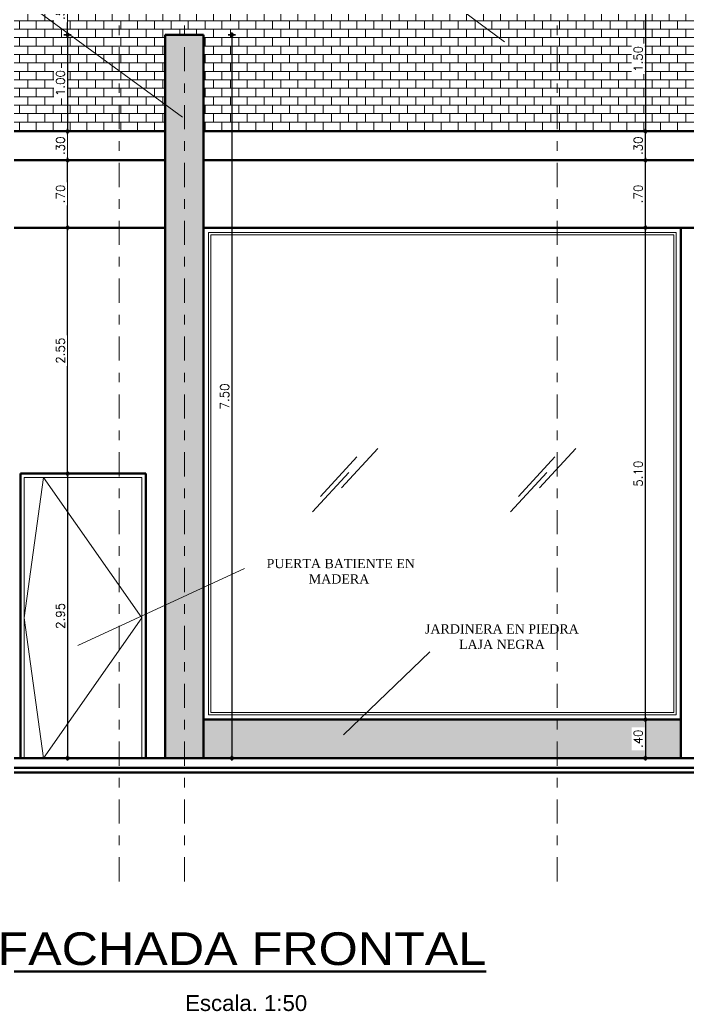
# Model space of a CAD drawing. Header units: metres. Extents: x -50 to 76, y -61 to 14.
# Drawn here: x -37.53 to -30.6, y -41.42 to -31.14 of the extents above; entities that cross this region are included whole.
import ezdxf
from ezdxf.enums import TextEntityAlignment as Align

# ---------------------------------------------------------------- set-up
doc = ezdxf.new("R2010")
doc.units = ezdxf.units.M
doc.header["$MEASUREMENT"] = 0
doc.linetypes.add('CENTERX2', pattern=[4, 2.5, -0.5, 0.5, -0.5])
doc.linetypes.add('DASHDOT2', pattern=[0.5, 0.25, -0.125, 0, -0.125])
for name, color, linetype, lineweight in [('1 ACHURADO PLACAS', 45, 'Continuous', 15), ('1 CALCAS', 255, 'Continuous', 60), ('1 NIVELES', 145, 'Continuous', 18), ('1 PUERTAS', 251, 'Continuous', 18), ('1 VENTTANAS', 2, 'Continuous', 18), ('COTA10', 153, 'Continuous', 13), ('COTAS', 251, 'Continuous', 35), ('EJES', 251, 'CENTERX2', 0), ('TEXTO1', 7, 'Continuous', 60), ('TITULOS', 9, 'Continuous', 60)]:
    doc.layers.add(name, color=color, linetype=linetype, lineweight=lineweight)
doc.layers.add('TEXT', color=4, linetype='Continuous')
doc.styles.add('ARIAL', font='CENTURY.TTF')
doc.styles.add('cotas', font='romans.shx')
doc.styles.add('DISEÑO', font='arial.ttf', dxfattribs={"width": 1.1})
doc.dimstyles.new('COT-50', dxfattribs={"dimscale": 0.5, "dimtxt": 0.18, "dimasz": 0.05, "dimexe": 0.08, "dimexo": 0.1, "dimgap": 0.06, "dimtad": 1, "dimzin": 4, "dimdsep": 46, "dimtxsty": 'cotas', "dimblk1": 'COTA', "dimblk2": 'COTA', "dimsah": 1, "dimcen": 0.09, "dimse1": 1, "dimse2": 1, "dimclrd": 256, "dimclre": 253, "dimclrt": 14, "dimadec": 0, "dimazin": 0, "dimtfac": 1, "dimtix": 1, "dimtmove": 0, "dimatfit": 3, "dimldrblk": 'COTA', "dimfxl": 1, "dimtfill": 1, "dimtfillclr": 256, "dimtolj": 1, "dimtzin": 12, "dimarcsym": 0})

# ---------------------------------------------------------------- blocks, each defined once
blk = doc.blocks.new('COTA')
for p, q in [((-1, 0), (1, 0)), ((0, 1.5), (0, -1.5))]:
    blk.add_line(p, q)
blk.add_circle((0, 0), 0.5)
blk = doc.blocks.new('*D694')
at = {"layer": 'COTAS', "lineweight": -2, "transparency": 16777216}
blk.add_line((-37.038, -35.871), (-37.038, -38.771), dxfattribs=at)
at = {"layer": 'Defpoints', "color": 0, "transparency": 16777216}
for p in [(-36.227, -35.846), (-37.038, -38.796), (-36.227, -38.796)]:
    blk.add_point(p, dxfattribs=at)
at = {"layer": 'COTAS', "lineweight": -2, "transparency": 16777216, "xscale": 0.025, "yscale": 0.025, "zscale": 0.025}
for p, rotation in [((-37.038, -35.846), 90), ((-37.038, -38.796), 270)]:
    blk.add_blockref('COTA', p, dxfattribs=dict(at, rotation=rotation))
at = {"layer": 'COTAS', "color": 14, "transparency": 16777216, "insert": (-37.113, -37.321), "char_height": 0.09, "attachment_point": 5, "rotation": 90, "style": 'cotas', "bg_fill": 3, "box_fill_scale": 1.25, "bg_fill_color": 256, "bg_fill_true_color": 13158600, "bg_fill_transparency": 0}
blk.add_mtext('\\A1;2.95', dxfattribs=at)
blk = doc.blocks.new('*D695')
at = {"layer": 'COTAS', "lineweight": -2, "transparency": 16777216}
blk.add_line((-37.038, -35.821), (-37.038, -33.321), dxfattribs=at)
at = {"layer": 'Defpoints', "color": 0, "transparency": 16777216}
for p in [(-37.038, -33.296), (-36.027, -33.296), (-36.227, -35.846)]:
    blk.add_point(p, dxfattribs=at)
at = {"layer": 'COTAS', "lineweight": -2, "transparency": 16777216, "xscale": 0.025, "yscale": 0.025, "zscale": 0.025}
for p, rotation in [((-37.038, -33.296), 90), ((-37.038, -35.846), 270)]:
    blk.add_blockref('COTA', p, dxfattribs=dict(at, rotation=rotation))
at = {"layer": 'COTAS', "color": 14, "transparency": 16777216, "insert": (-37.113, -34.571), "char_height": 0.09, "attachment_point": 5, "rotation": 90, "style": 'cotas', "bg_fill": 3, "box_fill_scale": 1.25, "bg_fill_color": 256, "bg_fill_true_color": 13158600, "bg_fill_transparency": 0}
blk.add_mtext('\\A1;2.55', dxfattribs=at)
blk = doc.blocks.new('*D696')
at = {"layer": 'COTAS', "lineweight": -2, "transparency": 16777216}
blk.add_line((-37.038, -33.271), (-37.038, -32.621), dxfattribs=at)
at = {"layer": 'Defpoints', "color": 0, "transparency": 16777216}
for p in [(-37.038, -32.596), (-36.027, -32.596), (-36.027, -33.296)]:
    blk.add_point(p, dxfattribs=at)
at = {"layer": 'COTAS', "lineweight": -2, "transparency": 16777216, "xscale": 0.025, "yscale": 0.025, "zscale": 0.025}
for p, rotation in [((-37.038, -32.596), 90), ((-37.038, -33.296), 270)]:
    blk.add_blockref('COTA', p, dxfattribs=dict(at, rotation=rotation))
at = {"layer": 'COTAS', "color": 14, "transparency": 16777216, "insert": (-37.113, -32.946), "char_height": 0.09, "attachment_point": 5, "rotation": 90, "style": 'cotas', "bg_fill": 3, "box_fill_scale": 1.25, "bg_fill_color": 256, "bg_fill_true_color": 13158600, "bg_fill_transparency": 0}
blk.add_mtext('\\A1;.70', dxfattribs=at)
blk = doc.blocks.new('*D697')
at = {"layer": 'COTAS', "lineweight": -2, "transparency": 16777216}
blk.add_line((-37.038, -32.571), (-37.038, -32.321), dxfattribs=at)
at = {"layer": 'Defpoints', "color": 0, "transparency": 16777216}
for p in [(-36.027, -32.296), (-36.027, -32.596)]:
    blk.add_point(p, dxfattribs=at)
at = {"layer": 'COTAS', "lineweight": -2, "transparency": 16777216, "xscale": 0.025, "yscale": 0.025, "zscale": 0.025}
for p, rotation in [((-37.038, -32.296), 90), ((-37.038, -32.596), 270)]:
    blk.add_blockref('COTA', p, dxfattribs=dict(at, rotation=rotation))
at = {"layer": 'COTAS', "color": 14, "transparency": 16777216, "insert": (-37.113, -32.446), "char_height": 0.09, "attachment_point": 5, "rotation": 90, "style": 'cotas', "bg_fill": 3, "box_fill_scale": 1.25, "bg_fill_color": 256, "bg_fill_true_color": 13158600, "bg_fill_transparency": 0}
blk.add_mtext('\\A1;.30', dxfattribs=at)
at = {"layer": 'Defpoints', "color": 0, "transparency": 16777216}
blk.add_point((-37.038, -32.296), dxfattribs=at)
blk = doc.blocks.new('*D698')
at = {"layer": 'COTAS', "lineweight": -2, "transparency": 16777216}
blk.add_line((-37.038, -31.321), (-37.038, -32.271), dxfattribs=at)
at = {"layer": 'Defpoints', "color": 0, "transparency": 16777216}
for p in [(-36.027, -31.296), (-37.038, -32.296), (-36.027, -32.296)]:
    blk.add_point(p, dxfattribs=at)
at = {"layer": 'COTAS', "lineweight": -2, "transparency": 16777216, "xscale": 0.025, "yscale": 0.025, "zscale": 0.025}
for p, rotation in [((-37.038, -31.296), 90), ((-37.038, -32.296), 270)]:
    blk.add_blockref('COTA', p, dxfattribs=dict(at, rotation=rotation))
at = {"layer": 'COTAS', "color": 14, "transparency": 16777216, "insert": (-37.113, -31.796), "char_height": 0.09, "attachment_point": 5, "rotation": 90, "style": 'cotas', "bg_fill": 3, "box_fill_scale": 1.25, "bg_fill_color": 256, "bg_fill_true_color": 13158600, "bg_fill_transparency": 0}
blk.add_mtext('\\A1;1.00', dxfattribs=at)
blk = doc.blocks.new('*D699')
at = {"layer": 'COTAS', "lineweight": -2, "transparency": 16777216}
blk.add_line((-37.038, -31.271), (-37.038, -30.821), dxfattribs=at)
at = {"layer": 'Defpoints', "color": 0, "transparency": 16777216}
for p in [(-37.038, -30.796), (-36.027, -30.796), (-36.027, -31.296)]:
    blk.add_point(p, dxfattribs=at)
at = {"layer": 'COTAS', "lineweight": -2, "transparency": 16777216, "xscale": 0.025, "yscale": 0.025, "zscale": 0.025}
for p, rotation in [((-37.038, -30.796), 90), ((-37.038, -31.296), 270)]:
    blk.add_blockref('COTA', p, dxfattribs=dict(at, rotation=rotation))
at = {"layer": 'COTAS', "color": 14, "transparency": 16777216, "insert": (-37.113, -31.046), "char_height": 0.09, "attachment_point": 5, "rotation": 90, "style": 'cotas', "bg_fill": 3, "box_fill_scale": 1.25, "bg_fill_color": 256, "bg_fill_true_color": 13158600, "bg_fill_transparency": 0}
blk.add_mtext('\\A1;.50', dxfattribs=at)
blk = doc.blocks.new('*D700')
at = {"layer": 'COTAS', "lineweight": -2, "transparency": 16777216}
blk.add_line((-35.334, -31.321), (-35.334, -38.771), dxfattribs=at)
at = {"layer": 'Defpoints', "color": 0, "transparency": 16777216}
for p in [(-35.627, -31.296), (-35.627, -38.796), (-35.334, -38.796)]:
    blk.add_point(p, dxfattribs=at)
at = {"layer": 'COTAS', "lineweight": -2, "transparency": 16777216, "xscale": 0.025, "yscale": 0.025, "zscale": 0.025}
for p, rotation in [((-35.334, -31.296), 90), ((-35.334, -38.796), 270)]:
    blk.add_blockref('COTA', p, dxfattribs=dict(at, rotation=rotation))
at = {"layer": 'COTAS', "color": 14, "transparency": 16777216, "insert": (-35.409, -35.046), "char_height": 0.09, "attachment_point": 5, "rotation": 90, "style": 'cotas', "bg_fill": 3, "box_fill_scale": 1.25, "bg_fill_color": 256, "bg_fill_true_color": 13158600, "bg_fill_transparency": 0}
blk.add_mtext('\\A1;7.50', dxfattribs=at)
blk = doc.blocks.new('*D701')
at = {"layer": 'COTAS', "lineweight": -2, "transparency": 16777216}
blk.add_line((-31.045, -38.421), (-31.045, -38.771), dxfattribs=at)
at = {"layer": 'Defpoints', "color": 0, "transparency": 16777216}
for p in [(-30.677, -38.396), (-31.045, -38.796), (-30.677, -38.796)]:
    blk.add_point(p, dxfattribs=at)
at = {"layer": 'COTAS', "lineweight": -2, "transparency": 16777216, "xscale": 0.025, "yscale": 0.025, "zscale": 0.025}
for p, rotation in [((-31.045, -38.396), 90), ((-31.045, -38.796), 270)]:
    blk.add_blockref('COTA', p, dxfattribs=dict(at, rotation=rotation))
at = {"layer": 'COTAS', "color": 14, "transparency": 16777216, "insert": (-31.12, -38.596), "char_height": 0.09, "attachment_point": 5, "rotation": 90, "style": 'cotas', "bg_fill": 3, "box_fill_scale": 1.25, "bg_fill_color": 256, "bg_fill_true_color": 13158600, "bg_fill_transparency": 0}
blk.add_mtext('\\A1;.40', dxfattribs=at)
blk = doc.blocks.new('*D702')
at = {"layer": 'COTAS', "lineweight": -2, "transparency": 16777216}
blk.add_line((-31.045, -38.371), (-31.045, -33.321), dxfattribs=at)
at = {"layer": 'Defpoints', "color": 0, "transparency": 16777216}
for p in [(-31.045, -33.296), (-30.677, -33.296), (-30.677, -38.396)]:
    blk.add_point(p, dxfattribs=at)
at = {"layer": 'COTAS', "lineweight": -2, "transparency": 16777216, "xscale": 0.025, "yscale": 0.025, "zscale": 0.025}
for p, rotation in [((-31.045, -33.296), 90), ((-31.045, -38.396), 270)]:
    blk.add_blockref('COTA', p, dxfattribs=dict(at, rotation=rotation))
at = {"layer": 'COTAS', "color": 14, "transparency": 16777216, "insert": (-31.12, -35.846), "char_height": 0.09, "attachment_point": 5, "rotation": 90, "style": 'cotas', "bg_fill": 3, "box_fill_scale": 1.25, "bg_fill_color": 256, "bg_fill_true_color": 13158600, "bg_fill_transparency": 0}
blk.add_mtext('\\A1;5.10', dxfattribs=at)
blk = doc.blocks.new('*D703')
at = {"layer": 'COTAS', "lineweight": -2, "transparency": 16777216}
blk.add_line((-31.045, -33.271), (-31.045, -32.621), dxfattribs=at)
at = {"layer": 'Defpoints', "color": 0, "transparency": 16777216}
for p in [(-31.045, -32.596), (-30.377, -32.596), (-30.677, -33.296)]:
    blk.add_point(p, dxfattribs=at)
at = {"layer": 'COTAS', "lineweight": -2, "transparency": 16777216, "xscale": 0.025, "yscale": 0.025, "zscale": 0.025}
for p, rotation in [((-31.045, -32.596), 90), ((-31.045, -33.296), 270)]:
    blk.add_blockref('COTA', p, dxfattribs=dict(at, rotation=rotation))
at = {"layer": 'COTAS', "color": 14, "transparency": 16777216, "insert": (-31.12, -32.946), "char_height": 0.09, "attachment_point": 5, "rotation": 90, "style": 'cotas', "bg_fill": 3, "box_fill_scale": 1.25, "bg_fill_color": 256, "bg_fill_true_color": 13158600, "bg_fill_transparency": 0}
blk.add_mtext('\\A1;.70', dxfattribs=at)
blk = doc.blocks.new('*D704')
at = {"layer": 'COTAS', "lineweight": -2, "transparency": 16777216}
blk.add_line((-31.045, -32.571), (-31.045, -32.321), dxfattribs=at)
at = {"layer": 'Defpoints', "color": 0, "transparency": 16777216}
for p in [(-30.377, -32.296), (-30.377, -32.596)]:
    blk.add_point(p, dxfattribs=at)
at = {"layer": 'COTAS', "lineweight": -2, "transparency": 16777216, "xscale": 0.025, "yscale": 0.025, "zscale": 0.025}
for p, rotation in [((-31.045, -32.296), 90), ((-31.045, -32.596), 270)]:
    blk.add_blockref('COTA', p, dxfattribs=dict(at, rotation=rotation))
at = {"layer": 'COTAS', "color": 14, "transparency": 16777216, "insert": (-31.12, -32.446), "char_height": 0.09, "attachment_point": 5, "rotation": 90, "style": 'cotas', "bg_fill": 3, "box_fill_scale": 1.25, "bg_fill_color": 256, "bg_fill_true_color": 13158600, "bg_fill_transparency": 0}
blk.add_mtext('\\A1;.30', dxfattribs=at)
at = {"layer": 'Defpoints', "color": 0, "transparency": 16777216}
blk.add_point((-31.045, -32.296), dxfattribs=at)
blk = doc.blocks.new('*D705')
at = {"layer": 'COTAS', "lineweight": -2, "transparency": 16777216}
blk.add_line((-31.045, -30.821), (-31.045, -32.271), dxfattribs=at)
at = {"layer": 'Defpoints', "color": 0, "transparency": 16777216}
for p in [(-30.377, -30.796), (-31.045, -32.296), (-30.377, -32.296)]:
    blk.add_point(p, dxfattribs=at)
at = {"layer": 'COTAS', "lineweight": -2, "transparency": 16777216, "xscale": 0.025, "yscale": 0.025, "zscale": 0.025}
for p, rotation in [((-31.045, -30.796), 90), ((-31.045, -32.296), 270)]:
    blk.add_blockref('COTA', p, dxfattribs=dict(at, rotation=rotation))
at = {"layer": 'COTAS', "color": 14, "transparency": 16777216, "insert": (-31.12, -31.546), "char_height": 0.09, "attachment_point": 5, "rotation": 90, "style": 'cotas', "bg_fill": 3, "box_fill_scale": 1.25, "bg_fill_color": 256, "bg_fill_true_color": 13158600, "bg_fill_transparency": 0}
blk.add_mtext('\\A1;1.50', dxfattribs=at)

msp = doc.modelspace()

# ---------------------------------------------------------------- hatches: boundary and pattern name
at = {"layer": '1 ACHURADO PLACAS'}
h = msp.add_hatch(dxfattribs=at)
h.set_pattern_fill('BRICK', color=256, scale=0.35)
h.paths.add_polyline_path([(-42.002, -30.796), (-42.077, -30.796), (-42.077, -31.817), (-42.002, -31.865)])
h.paths.add_polyline_path([(-42.002, -31.865), (-42.077, -31.817), (-42.077, -32.296), (-42.002, -32.296)])
h.paths.add_polyline_path([(-41.777, -32.007), (-42.002, -31.865), (-42.002, -32.296), (-41.777, -32.296)], flags=17)
h.paths.add_polyline_path([(-40.752, -30.796), (-42.002, -30.796), (-42.002, -31.865), (-41.777, -32.007), (-41.777, -31.996), (-41.277, -31.996), (-41.277, -32.296), (-40.977, -32.296), (-40.977, -31.996), (-40.752, -31.996)])
h.paths.add_polyline_path([(-38.927, -30.796), (-40.752, -30.796), (-40.752, -31.996), (-38.927, -31.996)])
h.paths.add_polyline_path([(-38.377, -30.796), (-38.927, -30.796), (-38.927, -31.996), (-38.377, -31.996)])
h.paths.add_polyline_path([(-37.852, -30.796), (-38.377, -30.796), (-38.377, -31.996), (-37.977, -31.996), (-37.977, -32.296), (-37.852, -32.296)])
h.paths.add_polyline_path([(-37.693, -30.796), (-37.852, -30.796), (-37.852, -32.296), (-37.737, -32.296), (-36.502, -32.296), (-36.502, -31.67)])
h.paths.add_polyline_path([(-36.502, -30.796), (-37.693, -30.796), (-36.502, -31.67)], flags=17)
h.paths.add_polyline_path([(-35.827, -30.796), (-36.502, -30.796), (-36.502, -31.67), (-36.027, -32.019), (-36.027, -31.296), (-35.827, -31.296)])
h.paths.add_polyline_path([(-36.502, -31.67), (-36.502, -32.296), (-36.027, -32.296), (-36.027, -32.019)])
h.paths.add_polyline_path([(-31.962, -30.796), (-35.827, -30.796), (-35.827, -31.296), (-35.627, -31.296), (-35.627, -32.296), (-31.962, -32.296)])
h.paths.add_polyline_path([(-30.527, -30.796), (-31.962, -30.796), (-31.962, -32.296), (-30.527, -32.296)])
h.paths.add_polyline_path([(-30.377, -30.796), (-30.527, -30.796), (-30.527, -32.296), (-30.377, -32.296)])
h = msp.add_hatch(dxfattribs=at)
h.set_pattern_fill('AR-RSHKE', color=256, scale=0.008, angle=90)
h.paths.add_polyline_path([(-35.627, -31.296), (-35.827, -31.296), (-35.827, -37.116), (-35.627, -37.024)])
h.paths.add_polyline_path([(-35.827, -31.296), (-36.027, -31.296), (-36.027, -33.296), (-36.027, -37.209), (-35.827, -37.116)])
h.paths.add_polyline_path([(-35.827, -37.116), (-36.027, -37.209), (-36.027, -38.796), (-35.827, -38.796)])
h.paths.add_polyline_path([(-35.627, -37.024), (-35.827, -37.116), (-35.827, -38.796), (-35.627, -38.796)])
h.paths.add_polyline_path([(-31.962, -38.396), (-35.627, -38.396), (-35.627, -38.796), (-31.962, -38.796)])
h.paths.add_polyline_path([(-30.677, -38.396), (-31.962, -38.396), (-31.962, -38.796), (-30.677, -38.796)])
h.paths.add_polyline_path([(-31.053, -38.711), (-31.053, -38.482), (-31.188, -38.482), (-31.188, -38.711)], flags=24)

# ---------------------------------------------------------------- linework, layer by layer
at = {"layer": '1 CALCAS'}
for p, q in [((-36.027, -33.296), (-36.027, -31.296)), ((-36.027, -31.296), (-35.627, -31.296)), ((-35.627, -31.296), (-35.627, -38.796)), ((-37.737, -32.296), (-36.027, -32.296)), ((-35.627, -32.296), (-25.177, -32.296)), ((-35.627, -32.596), (-25.527, -32.596)), ((-37.727, -33.296), (-36.027, -33.296)), ((-36.027, -33.296), (-36.027, -38.796)), ((-35.627, -33.296), (-30.677, -33.296)), ((-30.677, -33.296), (-30.677, -38.796)), ((-37.527, -38.796), (-37.527, -35.846)), ((-37.527, -35.846), (-36.227, -35.846)), ((-36.227, -35.846), (-36.227, -38.796)), ((-35.627, -38.396), (-30.677, -38.396)), ((-37.727, -38.946), (-30.126, -38.946))]:
    msp.add_line(p, q, dxfattribs=at)
for points in [[(-37.737, -32.296), (-37.727, -32.596), (-36.027, -32.596)], [(-30.377, -32.596), (-30.377, -33.296), (-30.677, -33.296)]]:
    msp.add_lwpolyline(points, dxfattribs=at)
msp.add_lwpolyline([(-37.727, -38.796), (-30.126, -38.796), (-30.126, -38.896), (-37.727, -38.896)], close=True, dxfattribs=at)
at = {"layer": '1 NIVELES'}
for p, q in [((-33.788, -30.419), (-32.507, -31.368)), ((-33.281, -37.692), (-34.175, -38.554))]:
    msp.add_line(p, q, dxfattribs=at)
at = {"layer": '1 PUERTAS'}
for p, q in [((-37.487, -38.796), (-37.487, -35.886)), ((-37.487, -35.886), (-36.267, -35.886)), ((-37.487, -37.341), (-37.287, -35.886)), ((-37.287, -35.886), (-36.267, -37.341)), ((-36.267, -35.886), (-36.267, -38.796)), ((-37.287, -38.796), (-37.487, -37.341)), ((-36.267, -37.341), (-37.287, -38.796))]:
    msp.add_line(p, q, dxfattribs=at)
at = {"layer": '1 VENTTANAS'}
for p, q in [((-35.577, -38.346), (-35.577, -33.346)), ((-35.577, -33.346), (-30.727, -33.346)), ((-35.552, -33.371), (-35.552, -38.321)), ((-35.552, -33.371), (-30.752, -33.371)), ((-30.752, -33.371), (-30.752, -38.321)), ((-30.727, -38.346), (-30.727, -33.346)), ((-35.552, -38.321), (-30.752, -38.321)), ((-35.577, -38.346), (-30.727, -38.346))]:
    msp.add_line(p, q, dxfattribs=at)
at = {"layer": 'COTA10'}
for p, q in [((-34.198, -35.994), (-33.822, -35.585)), ((-32.144, -35.994), (-31.767, -35.585)), ((-34.416, -36.083), (-34.039, -35.673)), ((-32.361, -36.083), (-31.985, -35.673)), ((-34.499, -36.243), (-34.122, -35.834)), ((-32.444, -36.243), (-32.068, -35.834))]:
    msp.add_line(p, q, dxfattribs=at)
at = {"layer": 'EJES', "linetype": 'DASHDOT2'}
for p, q in [((-36.502, -40.074), (-36.502, -29.677)), ((-35.827, -40.074), (-35.827, -29.677)), ((-35.827, -40.074), (-35.827, -29.677)), ((-31.962, -40.074), (-31.962, -29.677)), ((-31.962, -40.074), (-31.962, -29.677))]:
    msp.add_line(p, q, dxfattribs=at)

# ---------------------------------------------------------------- texts
at = {"layer": 'TEXT', "char_height": 0.096, "attachment_point": 2, "style": 'ARIAL'}
for s, insert, width in [(' PUERTA BATIENTE EN MADERA', (-34.223, -36.73), 2.05208), ('JARDINERA EN PIEDRA LAJA NEGRA', (-32.534, -37.408), 1.68138)]:
    msp.add_mtext(s, dxfattribs=dict(at, insert=insert, width=width))
at = {"layer": 'TEXTO1', "style": 'DISEÑO'}
msp.add_text('Escala. 1:50', height=0.16459, dxfattribs=at).set_placement((-35.186, -41.467), align=Align.BOTTOM_CENTER)
at = {"layer": 'TITULOS', "style": 'DISEÑO', "width": 1.1}
msp.add_text('%%UFACHADA FRONTAL', height=0.33936, dxfattribs=at).set_placement((-35.231, -41.043), align=Align.BOTTOM_CENTER)

# ---------------------------------------------------------------- next in the draw order: dimensions: what is measured, and where the dimension line sits
at = {"layer": 'COTAS'}
for base, p1, p2, picture, middle in [((-35.334, -38.796), (-35.627, -31.296), (-35.627, -38.796), '*D700', (-35.409, -35.046)), ((-37.038, -38.796), (-36.227, -35.846), (-36.227, -38.796), '*D694', (-37.113, -37.321)), ((-31.045, -38.796), (-30.677, -38.396), (-30.677, -38.796), '*D701', (-31.12, -38.596))]:
    dim = msp.add_linear_dim(base=base, p1=p1, p2=p2, angle=90, dimstyle='COT-50', dxfattribs=at)
    dim.commit()
    dim.dimension.update_dxf_attribs({"geometry": picture, "text_midpoint": middle})

# ---------------------------------------------------------------- next in the draw order: linework, layer by layer
at = {"layer": '1 NIVELES'}
msp.add_line((-35.203, -36.828), (-36.931, -37.628), dxfattribs=at)

# ---------------------------------------------------------------- next in the draw order: dimensions: what is measured, and where the dimension line sits
at = {"layer": 'COTAS'}
for base, p1, p2, picture, middle in [((-37.038, -33.296), (-36.227, -35.846), (-36.027, -33.296), '*D695', (-37.113, -34.571)), ((-31.045, -33.296), (-30.677, -38.396), (-30.677, -33.296), '*D702', (-31.12, -35.846))]:
    dim = msp.add_linear_dim(base=base, p1=p1, p2=p2, angle=90, dimstyle='COT-50', dxfattribs=at)
    dim.commit()
    dim.dimension.update_dxf_attribs({"geometry": picture, "text_midpoint": middle})

# ---------------------------------------------------------------- next in the draw order: dimensions: what is measured, and where the dimension line sits
for base, p1, p2, picture, middle in [((-37.038, -32.596), (-36.027, -33.296), (-36.027, -32.596), '*D696', (-37.113, -32.946)), ((-31.045, -32.596), (-30.677, -33.296), (-30.377, -32.596), '*D703', (-31.12, -32.946))]:
    dim = msp.add_linear_dim(base=base, p1=p1, p2=p2, angle=90, dimstyle='COT-50', dxfattribs=at)
    dim.commit()
    dim.dimension.update_dxf_attribs({"geometry": picture, "text_midpoint": middle})

# ---------------------------------------------------------------- next in the draw order: dimensions: what is measured, and where the dimension line sits
for base, p1, p2, picture, middle in [((-37.038, -32.296), (-36.027, -32.596), (-36.027, -32.296), '*D697', (-37.113, -32.446)), ((-31.045, -32.296), (-30.377, -32.596), (-30.377, -32.296), '*D704', (-31.12, -32.446))]:
    dim = msp.add_linear_dim(base=base, p1=p1, p2=p2, angle=90, dimstyle='COT-50', dxfattribs=at)
    dim.commit()
    dim.dimension.update_dxf_attribs({"geometry": picture, "text_midpoint": middle})

# ---------------------------------------------------------------- next in the draw order: dimensions: what is measured, and where the dimension line sits
for base, p1, p2, picture, middle in [((-31.045, -32.296), (-30.377, -30.796), (-30.377, -32.296), '*D705', (-31.12, -31.546)), ((-37.038, -32.296), (-36.027, -31.296), (-36.027, -32.296), '*D698', (-37.113, -31.796))]:
    dim = msp.add_linear_dim(base=base, p1=p1, p2=p2, angle=90, dimstyle='COT-50', dxfattribs=at)
    dim.commit()
    dim.dimension.update_dxf_attribs({"geometry": picture, "text_midpoint": middle})

# ---------------------------------------------------------------- next in the draw order: dimensions: what is measured, and where the dimension line sits
dim = msp.add_linear_dim(base=(-37.038, -30.796), p1=(-36.027, -31.296), p2=(-36.027, -30.796), angle=90, dimstyle='COT-50', dxfattribs=at)
dim.commit()
dim.dimension.update_dxf_attribs({"geometry": '*D699', "text_midpoint": (-37.113, -31.046)})

# ---------------------------------------------------------------- next in the draw order: linework, layer by layer
at = {"layer": '1 NIVELES'}
msp.add_line((-38.085, -30.509), (-35.847, -32.151), dxfattribs=at)

doc.saveas('drawing.dxf')
